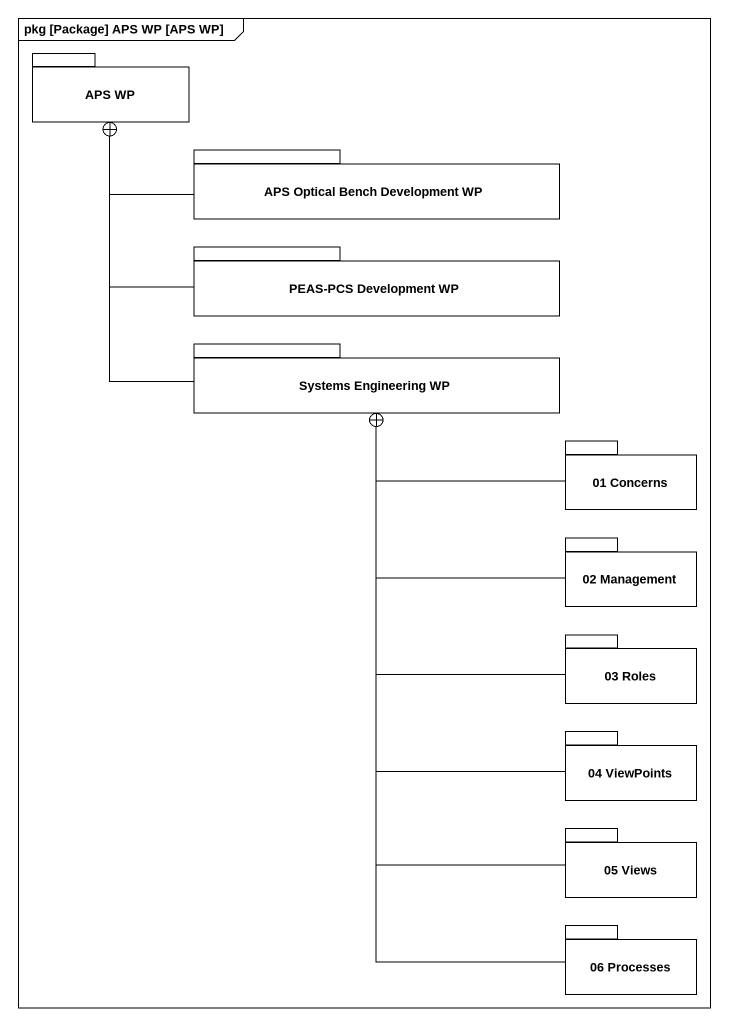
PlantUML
@startuml
mainframe pkg [Package] APS WP [APS WP]
package "APS WP" as APS_WP {
}
package "APS Optical Bench Development WP" as APS_Optical_Bench {
}
package "PEAS-PCS Development WP" as PEAS_PCS_Development_WP {
}
package "Systems Engineering WP" as Systems_Engineering_WP {
}
package "01 Concerns" as p01_Concerns {
}
package "02 Management" as p02_Management {
}
package "03 Roles" as p03_Roles {
}
package "04 ViewPoints" as p04_ViewPoints {
}
package "05 Views" as p05_Views {
}
package "06 Processes" as p06_Processes {
}
APS_Optical_Bench -left-+ APS_WP
PEAS_PCS_Development_WP -up-+ APS_WP
Systems_Engineering_WP -up-+ APS_WP
p01_Concerns -left-+ Systems_Engineering_WP
p02_Management -up-+ Systems_Engineering_WP
p03_Roles -up-+ Systems_Engineering_WP
p04_ViewPoints -up-+ Systems_Engineering_WP
p05_Views -up-+ Systems_Engineering_WP
p06_Processes -up-+ Systems_Engineering_WP
@enduml
